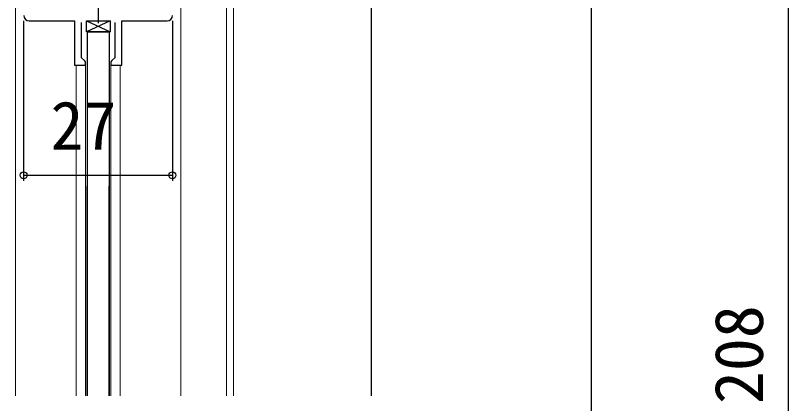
# Model space of a CAD drawing. Units: millimetres, scale not verified. Extents: x -525 to 525, y -783 to 779.
# Drawn here: x -316.5 to -176.3, y 298.2 to 368.6 of the extents above; entities that cross this region are included whole.
import ezdxf
from ezdxf.enums import TextEntityAlignment as Align

# ---------------------------------------------------------------- set-up
doc = ezdxf.new("R2010")
doc.units = ezdxf.units.MM
doc.header["$LTSCALE"] = 4
for name, color, linetype in [('0-2_YKK_11', 7, 'Continuous'), ('0-4_YKK_13', 4, 'Continuous'), ('0-6_YKK_D', 6, 'Continuous'), ('0-8_YSS_K', 3, 'Continuous')]:
    doc.layers.add(name, color=color, linetype=linetype)
doc.layers.add('0-3_YKK_12', color=2, linetype='Continuous', lineweight=18)
doc.styles.add('ＭＳ ゴシック', font='')
doc.styles.get('ＭＳ ゴシック').set_extended_font_data('MS Gothic')

msp = doc.modelspace()

# ---------------------------------------------------------------- linework, layer by layer
at = {"layer": '0-2_YKK_11'}
msp.add_line((-301.538, 372.201), (-301.538, 367.201), dxfattribs=at)
for points in [[(-314.038, 367.601), (-305.838, 367.601), (-305.838, 359.601), (-303.838, 359.601), (-303.838, 360.201), (-304.038, 360.401), (-304.538, 360.901), (-304.538, 367.301)], [(-298.538, 367.301), (-298.538, 360.901), (-299.038, 360.401), (-299.238, 360.201), (-299.238, 359.601), (-297.238, 359.601), (-297.238, 367.601), (-289.038, 367.601)]]:
    msp.add_lwpolyline(points, dxfattribs=at)
for centre, start, end in [((-314.038, 368.601), 180.00001, 269.99999), ((-289.038, 368.601), 270.00001, 359.99999)]:
    msp.add_arc(centre, 1, start, end, dxfattribs=at)
at = {"layer": '0-3_YKK_12'}
for p, q in [((-278.241, 447.6), (-278.241, 299.6)), ((-277.001, 447.6), (-277.001, 299.6)), ((-316.538, 413.601), (-316.538, 324.832)), ((-286.538, 413.601), (-286.538, 299.6)), ((-305.538, 359.643), (-305.538, 299.6)), ((-303.838, 360.201), (-303.838, 333.332)), ((-299.238, 360.193), (-299.238, 324.631)), ((-297.538, 359.643), (-297.538, 299.6)), ((-316.538, 299.6), (-316.538, 337.601)), ((-303.838, 299.6), (-303.838, 337.601)), ((-299.238, 299.6), (-299.238, 337.601))]:
    msp.add_line(p, q, dxfattribs=at)
at = {"layer": '0-4_YKK_13'}
for p, q in [((-299.35, 367.601), (-303.652, 365.601)), ((-303.652, 367.601), (-299.35, 365.601)), ((-303.538, 365.601), (-303.538, 299.6)), ((-299.538, 365.601), (-299.538, 299.6)), ((-303.538, 299.6), (-303.538, 337.601)), ((-299.538, 299.6), (-299.538, 337.601))]:
    msp.add_line(p, q, dxfattribs=at)
msp.add_lwpolyline([(-303.652, 365.601), (-303.652, 367.601), (-299.35, 367.601), (-299.35, 365.601)], close=True, dxfattribs=at)
msp.add_lwpolyline([(-299.538, 365.601), (-303.538, 365.601), (-299.538, 365.601)], dxfattribs=at)
at = {"layer": '0-6_YKK_D'}
for p, q in [((-212, 158.1), (-212, 438.1)), ((-176.279, 207.2), (-176.279, 415.2)), ((-315.064, 367.601), (-315.064, 338.601)), ((-288.064, 367.601), (-288.064, 338.601)), ((-315.064, 339.601), (-288.064, 339.601))]:
    msp.add_line(p, q, dxfattribs=at)
for centre in [(-315.064, 339.601), (-288.064, 339.601)]:
    msp.add_circle(centre, 0.637, dxfattribs=at)
at = {"layer": '0-8_YSS_K'}
msp.add_line((-252, 448.6), (-252, 299.6), dxfattribs=at)

# ---------------------------------------------------------------- texts
at = {"layer": '0-6_YKK_D', "style": 'ＭＳ ゴシック'}
msp.add_text('27', height=8.798, dxfattribs=at).set_placement((-310.189, 341.601), align=Align.BOTTOM_LEFT)
msp.add_text('208', height=8.798, rotation=90, dxfattribs=at).set_placement((-178.279, 298.075), align=Align.BOTTOM_LEFT)

doc.saveas('drawing.dxf')
